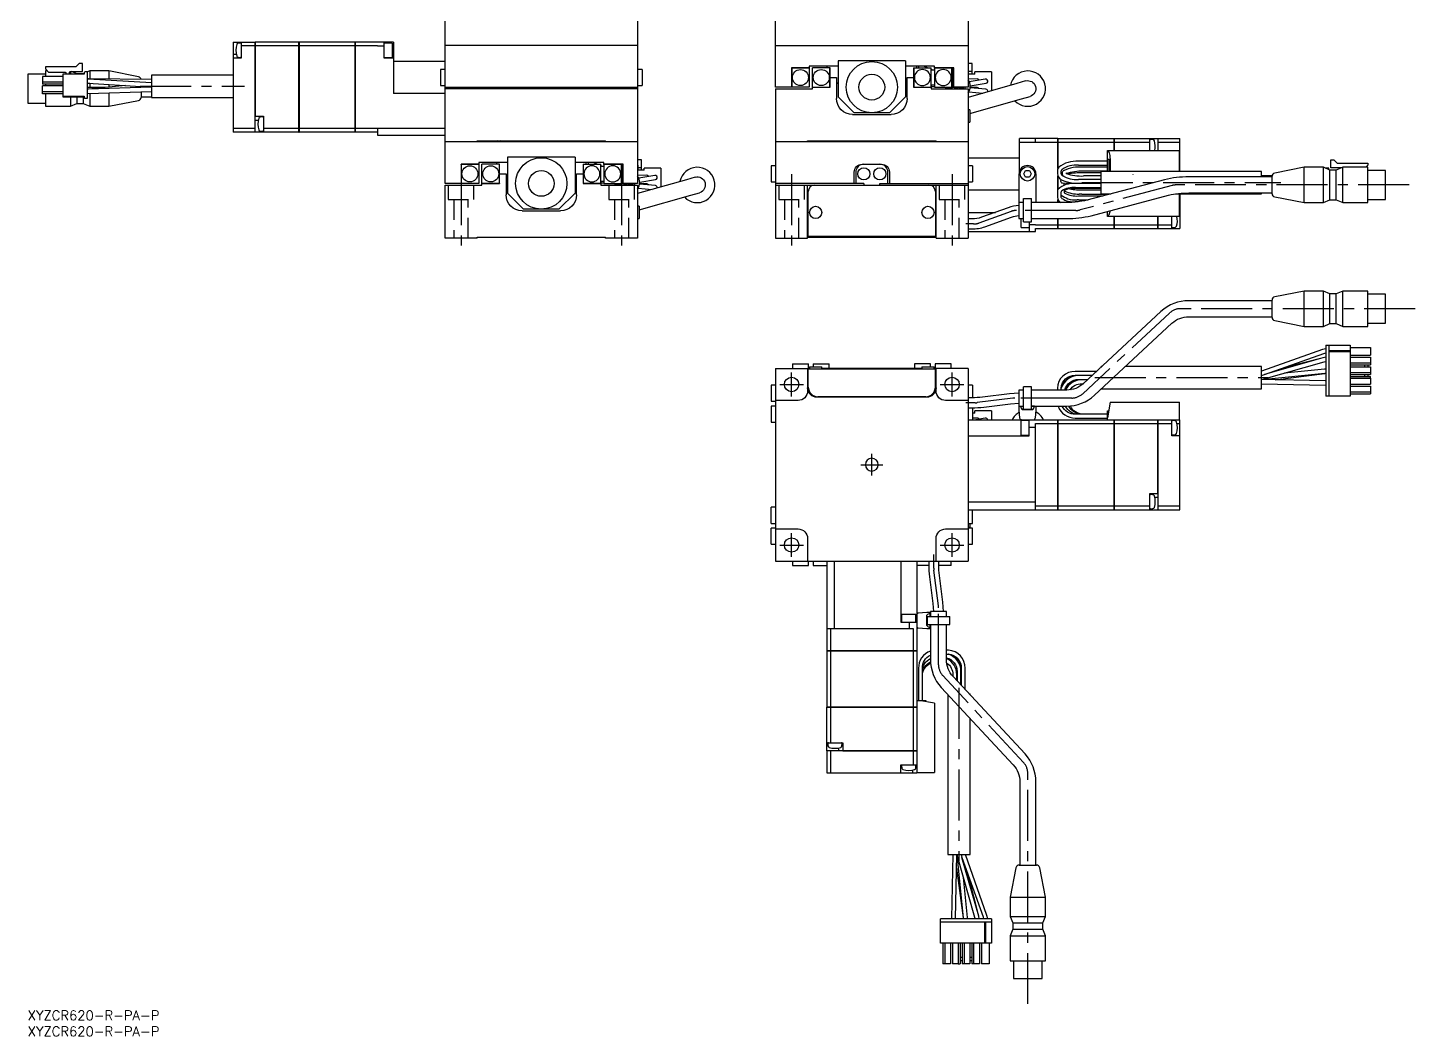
# Model space of a CAD drawing. Extents: x 0 to 866, y -8 to 761.
# Drawn here: x 0 to 432.3, y -8 to 306.1 of the extents above; entities that cross this region are included whole.
import ezdxf

# ---------------------------------------------------------------- set-up
doc = ezdxf.new("R2010")
doc.units = 0
doc.header["$LTSCALE"] = 0.5
doc.linetypes.add('CENTER', pattern=[50.8, 31.75, -6.35, 6.35, -6.35])
doc.linetypes.add('DASHED', pattern=[19.05, 12.7, -6.35])
for name, color, linetype in [('MSM_CENTER', 1, 'CENTER'), ('MSM_CONTINUOUS', 7, 'CONTINUOUS'), ('MSM_DASHED', 4, 'DASHED'), ('MSM_PART_NUMBER', 7, 'CONTINUOUS')]:
    doc.layers.add(name, color=color, linetype=linetype)
doc.styles.get("Standard").update_dxf_attribs({"font": 'txt.shx', "height": 3, "bigfont": 'bigfont.shx'})

msp = doc.modelspace()

# ---------------------------------------------------------------- linework, layer by layer
at = {"layer": 'MSM_CENTER'}
for p, q in [((35.06, 287.87), (67.54, 287.87)), ((135, 260.46), (135, 236.73)), ((185, 260.46), (185, 236.73)), ((237.97, 260.46), (237.97, 236.73)), ((287.97, 260.46), (287.97, 236.73)), ((356.54, 256.97), (327.85, 249.37)), ((328.37, 257.87), (390.37, 257.87)), ((430.34, 257.14), (357.82, 257.14)), ((306.4, 248.91), (296.29, 245.28)), ((326.57, 249.2), (308.09, 249.2)), ((294.6, 244.99), (292.27, 244.99)), ((355.73, 217.26), (328.66, 192.11)), ((432.27, 218.6), (359.14, 218.6)), ((234.27, 195), (241.67, 195)), ((237.97, 191.3), (237.97, 198.7)), ((284.27, 195), (291.67, 195)), ((287.97, 191.3), (287.97, 198.7)), ((332.49, 197.15), (386.37, 197.15)), ((306.91, 190.73), (295.78, 189.34)), ((325.26, 190.77), (307.53, 190.77)), ((295.16, 189.3), (292.27, 189.3)), ((262.97, 166.6), (262.97, 173.4)), ((259.57, 170), (266.37, 170)), ((237.97, 141.3), (237.97, 148.7)), ((287.97, 141.3), (287.97, 148.7)), ((234.27, 145), (241.67, 145)), ((284.27, 145), (291.67, 145)), ((282.27, 137.81), (282.27, 142.05)), ((283.7, 126.06), (282.31, 137.19)), ((283.74, 107.71), (283.74, 125.44)), ((310.23, 77.24), (285.08, 104.31)), ((290.12, 100.48), (290.12, 46.6)), ((311.57, 2.05), (311.57, 73.84))]:
    msp.add_line(p, q, dxfattribs=at)
for centre, start, end in [((357.82, 252.14), 90, 104.8361), ((308.09, 244.2), 90, 109.7279), ((326.57, 254.2), 270, 284.8361), ((294.6, 249.99), 270, 289.7279), ((359.14, 213.6), 90, 132.8984), ((307.53, 185.77), 90, 97.1325), ((325.26, 195.77), 270, 312.8984), ((295.16, 194.3), 270, 277.1325), ((287.27, 137.81), 180, 187.1325), ((278.74, 125.44), 360, 7.1325), ((288.74, 107.71), 180, 222.8984), ((306.57, 73.84), 360, 42.8984)]:
    msp.add_arc(centre, 5, start, end, dxfattribs=at)
at = {"layer": 'MSM_CONTINUOUS'}
for p, q in [((130, 257.6), (130, 310.6)), ((190, 310.6), (190, 257.6)), ((232.97, 287.6), (232.97, 310.6)), ((292.97, 310.6), (292.97, 287.6)), ((64, 301.6), (64, 273.6)), ((64, 301.6), (70.89, 301.6)), ((66.29, 301.33), (65.52, 301.27)), ((66.5, 301.6), (66.5, 296.6)), ((70.89, 300.45), (66.5, 300.45)), ((70.89, 273.6), (70.89, 301.6)), ((70.9, 301.6), (70.9, 278.6)), ((84.5, 301.6), (70.9, 301.6)), ((84.5, 300.45), (70.9, 300.45)), ((84.5, 273.6), (84.5, 301.6)), ((84.5, 301.59), (84.51, 301.59)), ((84.5, 300.44), (84.51, 300.44)), ((102, 301.6), (84.51, 301.6)), ((84.51, 301.6), (84.51, 273.6)), ((102, 300.45), (84.51, 300.45)), ((102, 273.6), (102, 301.6)), ((102, 301.59), (102.01, 301.59)), ((102, 300.44), (102.01, 300.44)), ((114, 301.6), (102.01, 301.6)), ((102.01, 301.6), (102.01, 273.6)), ((109, 300.45), (102.01, 300.45)), ((109, 300.45), (111, 300.45)), ((111, 296.6), (111, 301.6)), ((113.5, 301.35), (111, 301.35)), ((113.5, 301.35), (113.5, 296.85)), ((114, 301.6), (114, 285.6)), ((190, 300.6), (130, 300.6)), ((232.97, 300.6), (292.97, 300.6)), ((5.49, 293.96), (5.49, 293.26)), ((15.03, 293.96), (5.49, 293.96)), ((16.05, 294.98), (15.03, 293.96)), ((17.05, 294.98), (16.05, 294.98)), ((17.05, 292.45), (17.05, 294.98)), ((64, 297.85), (64.94, 297.85)), ((66.5, 296.6), (64, 296.6)), ((65.52, 296.94), (66.29, 296.87)), ((111, 296.85), (113.5, 296.85)), ((114, 296.6), (111, 296.6)), ((130, 295.6), (114, 295.6)), ((252.47, 294.1), (243.47, 294.1)), ((243.47, 294.1), (243.47, 293.6)), ((248.97, 294.1), (248.97, 293.6)), ((273.47, 295.8), (252.47, 295.8)), ((252.47, 295.8), (252.47, 284.6)), ((273.47, 295.8), (273.47, 284.6)), ((282.47, 294.1), (273.47, 294.1)), ((276.97, 293.6), (276.97, 294.1)), ((280.36, 293.6), (279.19, 294.1)), ((279.77, 293.85), (279.77, 294.1)), ((282.47, 293.6), (282.47, 294.1)), ((294.22, 294.98), (292.97, 294.98)), ((294.22, 291.95), (294.22, 294.98)), ((0, 291.64), (0, 282.64)), ((5.5, 291.64), (0, 291.64)), ((10.95, 290.97), (4.6, 290.97)), ((4.6, 290.97), (4.6, 288.57)), ((5.49, 293.26), (6.49, 292.26)), ((5.5, 292.64), (5.5, 290.97)), ((6.12, 292.64), (5.5, 292.64)), ((6.49, 292.26), (11.62, 292.26)), ((17.58, 291.7), (10.95, 291.7)), ((10.95, 291.7), (10.95, 284.59)), ((11.9, 291.98), (11.9, 291.7)), ((13.05, 291.7), (13.05, 292.3)), ((13.2, 292.45), (17.05, 292.45)), ((13.3, 292.45), (13.3, 291.7)), ((15.3, 291.79), (13.72, 292.45)), ((15.3, 291.79), (15.3, 291.7)), ((17.3, 291.79), (15.3, 291.79)), ((17.58, 291.91), (17.3, 291.79)), ((17.3, 291.79), (17.3, 291.7)), ((17.58, 292.11), (17.58, 291.7)), ((18.6, 292.41), (17.88, 292.41)), ((19.3, 292.64), (18.6, 292.34)), ((18.6, 284.13), (18.6, 292.41)), ((18.8, 290.14), (18.6, 290.15)), ((18.93, 290.15), (18.6, 290.15)), ((38.6, 288.9), (18.8, 290.14)), ((38.6, 290), (18.93, 290.15)), ((19.3, 292.64), (19.3, 290.11)), ((25.3, 292.64), (19.3, 292.64)), ((25.3, 292.64), (25.3, 290.1)), ((34.49, 290.83), (25.3, 292.64)), ((38.6, 291.37), (38.6, 284.37)), ((64, 291.37), (38.6, 291.37)), ((128.6, 293.1), (128.6, 288.1)), ((130, 293.1), (128.6, 293.1)), ((191.4, 293.1), (190, 293.1)), ((191.4, 293.1), (191.4, 288.1)), ((238.02, 293.55), (237.97, 293.6)), ((243.47, 293.6), (237.97, 293.6)), ((237.97, 293.6), (237.97, 287.6)), ((238.02, 293.55), (238.02, 287.6)), ((243.47, 293.55), (238.02, 293.55)), ((243.47, 293.6), (243.47, 293.55)), ((243.47, 293.55), (243.47, 287.6)), ((244.47, 287.1), (244.47, 293.6)), ((249.97, 293.6), (244.47, 293.6)), ((249.92, 287.65), (249.92, 293.6)), ((249.97, 287.6), (249.97, 293.6)), ((249.97, 290.6), (251.97, 290.6)), ((251.97, 290.6), (251.97, 284.1)), ((273.97, 284.1), (273.97, 290.6)), ((273.97, 290.6), (275.97, 290.6)), ((275.97, 293.6), (281.47, 293.6)), ((275.97, 293.6), (275.97, 287.6)), ((276.02, 293.6), (276.02, 287.65)), ((281.47, 287.65), (281.47, 293.6)), ((282.13, 292.85), (281.47, 293.13)), ((282.47, 292.85), (281.47, 292.85)), ((282.47, 293.55), (282.47, 293.6)), ((288.47, 293.6), (282.47, 293.6)), ((282.47, 293.55), (282.47, 287.6)), ((287.92, 293.55), (282.47, 293.55)), ((287.92, 293.55), (287.97, 293.6)), ((287.92, 287.6), (287.92, 293.55)), ((287.97, 293.6), (287.97, 287.6)), ((288.47, 292.41), (287.97, 292.41)), ((288.47, 290.46), (287.97, 290.57)), ((288.47, 290.16), (287.97, 290.37)), ((288.47, 287.6), (288.47, 293.6)), ((293.12, 293.35), (292.97, 293.35)), ((293.12, 292.26), (292.97, 292.26)), ((295.02, 291.7), (292.97, 291.7)), ((295.76, 290.15), (292.97, 290.07)), ((293.12, 291.7), (293.12, 293.35)), ((294.22, 292.45), (293.12, 292.45)), ((298.33, 290.13), (293.34, 289.25)), ((295.02, 291.7), (295.02, 292.41)), ((300.22, 292.41), (295.02, 292.41)), ((300.22, 292.41), (300.22, 286.5)), ((10.95, 289.17), (4.6, 289.17)), ((10.95, 288.57), (4.6, 288.57)), ((10.95, 287.97), (4.6, 287.97)), ((4.6, 285.57), (4.6, 287.97)), ((10.95, 286.17), (4.6, 286.17)), ((10.95, 285.57), (4.6, 285.57)), ((5.5, 288.57), (5.5, 287.97)), ((5.5, 285.57), (5.5, 281.64)), ((18.6, 288.85), (18.72, 288.85)), ((18.6, 288.84), (18.72, 288.84)), ((19.27, 287.46), (18.6, 287.46)), ((18.88, 286.99), (18.6, 286.96)), ((18.67, 286.96), (18.6, 286.96)), ((18.6, 285.66), (18.72, 285.66)), ((38.58, 287.6), (18.67, 286.96)), ((18.72, 288.85), (38.58, 287.6)), ((18.72, 288.84), (19.38, 288.8)), ((18.72, 285.66), (38.6, 286.3)), ((30.45, 288.11), (18.88, 286.99)), ((24.12, 287.5), (19.27, 287.46)), ((19.3, 288.81), (19.3, 287.46)), ((19.3, 285.72), (19.3, 281.64)), ((25.3, 288.43), (25.3, 287.61)), ((25.3, 285.87), (25.3, 281.64)), ((35.3, 286.2), (35.3, 284.42)), ((130, 285.6), (114, 285.6)), ((128.6, 288.1), (130, 288.1)), ((130, 287.6), (190, 287.6)), ((190, 287.1), (130, 287.1)), ((190, 288.1), (191.4, 288.1)), ((243.47, 287.6), (232.97, 287.6)), ((232.97, 287.1), (244.47, 287.1)), ((232.97, 287.1), (232.97, 240.6)), ((244.47, 287.65), (249.92, 287.65)), ((244.47, 287.6), (249.97, 287.6)), ((249.92, 287.65), (249.97, 287.6)), ((251.97, 288.6), (252.47, 289.1)), ((273.47, 289.1), (273.97, 288.6)), ((276.02, 287.65), (275.97, 287.6)), ((275.97, 287.6), (281.47, 287.6)), ((276.02, 287.65), (281.47, 287.65)), ((281.47, 288.35), (282.47, 288.35)), ((281.47, 287.83), (282.47, 287.81)), ((281.7, 287.83), (281.47, 287.79)), ((281.47, 287.65), (281.47, 287.6)), ((281.47, 287.6), (281.47, 287.1)), ((281.47, 287.1), (292.97, 287.1)), ((282.47, 287.6), (287.97, 287.6)), ((285.07, 287.1), (288.52, 287.6)), ((288.71, 287.54), (286.42, 287.1)), ((287.97, 289.07), (288.47, 288.85)), ((288.39, 288.89), (287.97, 288.9)), ((287.97, 287.7), (288.47, 287.69)), ((292.97, 287.6), (288.47, 287.6)), ((289.94, 287.52), (288.63, 287.1)), ((291.19, 287.51), (290.24, 287.1)), ((291.47, 287.6), (291.47, 287.1)), ((291.97, 287.6), (291.97, 287.1)), ((308.19, 288.77), (292.97, 284.43)), ((292.97, 287.1), (292.97, 240.6)), ((293.16, 286.14), (297.55, 285.74)), ((298.51, 286.96), (293.59, 287.41)), ((295.79, 287.46), (293.6, 287.51)), ((293.62, 287.98), (298.56, 288.85)), ((310.89, 289.54), (308.19, 288.77)), ((0, 282.64), (5.5, 282.64)), ((5.5, 281.64), (13.3, 281.64)), ((10.95, 284.84), (17.58, 284.84)), ((10.95, 284.59), (17.58, 284.59)), ((13.3, 284.59), (13.3, 281.64)), ((13.3, 281.64), (15.3, 282.49)), ((15.3, 284.59), (15.3, 282.49)), ((15.3, 282.49), (17.3, 282.49)), ((17.3, 284.59), (17.3, 282.49)), ((17.3, 282.49), (19.3, 281.64)), ((17.58, 284.84), (17.58, 284.43)), ((17.88, 284.13), (18.6, 284.13)), ((19.3, 281.64), (25.3, 281.64)), ((25.3, 281.64), (34.49, 283.44)), ((35.3, 284.64), (38.6, 284.64)), ((38.6, 284.37), (64, 284.37)), ((252.47, 284.6), (257.47, 279.6)), ((268.47, 279.6), (273.47, 284.6)), ((293.47, 279.38), (309.56, 283.96)), ((309.56, 283.96), (312.26, 284.73)), ((70.9, 278.6), (73.4, 278.6)), ((70.9, 277.35), (71.83, 277.35)), ((70.9, 273.61), (70.9, 277.35)), ((73.18, 278.33), (72.41, 278.27)), ((73.4, 278.6), (73.4, 273.6)), ((256.97, 279.1), (268.97, 279.1)), ((268.47, 279.6), (257.47, 279.6)), ((293.47, 280.5), (292.97, 280.5)), ((292.97, 276.7), (293.47, 276.7)), ((293.47, 280.5), (293.47, 276.7)), ((70.89, 274.76), (64, 274.76)), ((70.89, 273.6), (64, 273.6)), ((84.5, 273.6), (70.9, 273.6)), ((72.41, 273.94), (73.18, 273.87)), ((84.5, 274.76), (73.4, 274.76)), ((84.5, 274.77), (84.51, 274.77)), ((84.5, 273.61), (84.51, 273.61)), ((102, 274.76), (84.51, 274.76)), ((102, 273.6), (84.51, 273.6)), ((102, 274.77), (102.01, 274.77)), ((102, 273.61), (102.01, 273.61)), ((109, 274.76), (102.01, 274.76)), ((109, 273.6), (102.01, 273.6)), ((130, 274.76), (109, 274.76)), ((109, 274.76), (109, 272.6)), ((109, 272.6), (130, 272.6)), ((190, 270.6), (130, 270.6)), ((140, 270.9), (180, 270.9)), ((140, 270.6), (140, 270.9)), ((151, 270.6), (151, 270.9)), ((180, 270.6), (180, 270.9)), ((292.97, 270.6), (232.97, 270.6)), ((242.97, 270.6), (242.97, 270.9)), ((242.97, 270.9), (282.97, 270.9)), ((282.97, 270.6), (282.97, 270.9)), ((308.97, 261.32), (308.97, 271.6)), ((320.96, 271.6), (308.97, 271.6)), ((308.97, 270.45), (313.97, 270.45)), ((313.97, 270.45), (313.97, 271.6)), ((313.97, 270.45), (320.96, 270.45)), ((320.96, 262.31), (320.96, 271.6)), ((320.97, 271.59), (320.96, 271.59)), ((320.97, 270.45), (320.96, 270.45)), ((320.97, 271.6), (338.46, 271.6)), ((320.97, 271.6), (320.97, 262.33)), ((320.97, 270.45), (338.46, 270.45)), ((338.46, 267.9), (338.46, 271.6)), ((338.47, 271.59), (338.46, 271.59)), ((338.47, 270.45), (338.46, 270.45)), ((338.47, 271.6), (338.47, 267.9)), ((338.47, 271.6), (352.07, 271.6)), ((338.47, 270.45), (349.57, 270.45)), ((349.57, 267.9), (349.57, 271.6)), ((350.56, 271.27), (349.79, 271.33)), ((352.08, 271.6), (352.08, 267.9)), ((352.08, 271.6), (358.97, 271.6)), ((352.08, 270.45), (358.97, 270.45)), ((358.97, 261.37), (358.97, 271.6)), ((149.5, 264.1), (140.5, 264.1)), ((140.5, 264.1), (140.5, 263.6)), ((146, 264.1), (146, 263.6)), ((170.5, 265.8), (149.5, 265.8)), ((149.5, 265.8), (149.5, 254.6)), ((170.5, 265.8), (170.5, 254.6)), ((179.5, 264.1), (170.5, 264.1)), ((174, 263.6), (174, 264.1)), ((177.39, 263.6), (176.21, 264.1)), ((176.8, 263.85), (176.8, 264.1)), ((179.5, 263.6), (179.5, 264.1)), ((191.25, 264.98), (190, 264.98)), ((191.25, 261.95), (191.25, 264.98)), ((292.97, 265.6), (308.97, 265.6)), ((336.37, 264.5), (327.37, 264.5)), ((336.37, 267.9), (358.87, 267.9)), ((336.37, 261.37), (336.37, 267.9)), ((336.37, 267.8), (336.97, 267.2)), ((336.37, 265.2), (336.76, 265.2)), ((336.76, 265.2), (336.76, 261.37)), ((337.24, 265.42), (337.24, 261.37)), ((358.87, 261.37), (358.87, 267.9)), ((405.92, 262.45), (405.92, 264.98)), ((405.92, 264.98), (406.92, 264.98)), ((406.92, 264.98), (407.94, 263.96)), ((407.94, 263.96), (417.48, 263.96)), ((417.48, 263.96), (417.48, 263.26)), ((135.05, 263.55), (135, 263.6)), ((140.5, 263.6), (135, 263.6)), ((135, 263.6), (135, 257.6)), ((135.05, 263.55), (135.05, 257.6)), ((140.5, 263.55), (135.05, 263.55)), ((140.5, 263.6), (140.5, 263.55)), ((140.5, 263.55), (140.5, 257.6)), ((141.5, 257.1), (141.5, 263.6)), ((147, 263.6), (141.5, 263.6)), ((146.95, 257.65), (146.95, 263.6)), ((147, 257.6), (147, 263.6)), ((147, 260.6), (149, 260.6)), ((149, 260.6), (149, 254.1)), ((171, 254.1), (171, 260.6)), ((171, 260.6), (173, 260.6)), ((173, 263.6), (178.5, 263.6)), ((173, 263.6), (173, 257.6)), ((173.05, 263.6), (173.05, 257.65)), ((178.5, 257.65), (178.5, 263.6)), ((179.16, 262.85), (178.5, 263.13)), ((179.5, 262.85), (178.5, 262.85)), ((179.5, 263.55), (179.5, 263.6)), ((185.5, 263.6), (179.5, 263.6)), ((179.5, 263.55), (179.5, 257.6)), ((184.95, 263.55), (179.5, 263.55)), ((184.95, 263.55), (185, 263.6)), ((184.95, 257.6), (184.95, 263.55)), ((185, 263.6), (185, 257.6)), ((185.5, 262.41), (185, 262.41)), ((185.5, 260.46), (185, 260.57)), ((185.5, 260.16), (185, 260.37)), ((185.5, 257.6), (185.5, 263.6)), ((190.15, 263.35), (190, 263.35)), ((190.15, 262.26), (190, 262.26)), ((192.05, 261.7), (190, 261.7)), ((192.79, 260.15), (190, 260.07)), ((190.15, 261.7), (190.15, 263.35)), ((191.25, 262.45), (190.15, 262.45)), ((195.36, 260.13), (190.37, 259.25)), ((192.05, 261.7), (192.05, 262.41)), ((197.25, 262.41), (192.05, 262.41)), ((197.25, 262.41), (197.25, 256.5)), ((207.91, 259.54), (205.21, 258.77)), ((231.57, 263.1), (231.57, 258.1)), ((232.97, 263.1), (231.57, 263.1)), ((257.47, 257.6), (257.47, 261.1)), ((257.97, 261.1), (257.97, 257.6)), ((259.97, 263.6), (265.97, 263.6)), ((267.97, 257.6), (267.97, 261.1)), ((268.47, 261.1), (268.47, 257.6)), ((294.37, 263.1), (292.97, 263.1)), ((294.37, 263.1), (294.37, 258.1)), ((308.87, 251.7), (308.87, 260.6)), ((310.32, 260.6), (310.89, 261.6)), ((310.89, 259.6), (310.32, 260.6)), ((310.89, 261.6), (312.05, 261.6)), ((312.05, 259.6), (310.89, 259.6)), ((312.05, 261.6), (312.63, 260.6)), ((312.63, 260.6), (312.05, 259.6)), ((314.07, 260.6), (314.07, 251.7)), ((320.77, 261.56), (320.77, 260.6)), ((320.96, 255.71), (320.96, 259.95)), ((320.97, 259.93), (320.97, 255.72)), ((321.97, 260.58), (321.97, 261.56)), ((322.29, 260.57), (322.31, 260.52)), ((322.31, 260.52), (322.38, 260.32)), ((327.37, 263.3), (336.37, 263.3)), ((334.37, 260.9), (328.83, 260.9)), ((336.37, 262.7), (328.85, 262.7)), ((328.85, 261.5), (336.37, 261.5)), ((334.37, 259.95), (328.93, 259.95)), ((334.37, 254.37), (334.37, 261.37)), ((384.37, 261.37), (334.37, 261.37)), ((344.32, 260.48), (344.32, 260.44)), ((387.67, 259.64), (361.71, 259.64)), ((384.37, 259.64), (384.37, 261.37)), ((387.69, 260.03), (384.37, 260)), ((387.67, 254.42), (387.67, 259.85)), ((397.67, 262.64), (388.48, 260.83)), ((397.67, 251.64), (397.67, 262.64)), ((403.67, 262.64), (397.67, 262.64)), ((403.67, 251.64), (403.67, 262.64)), ((405.67, 261.79), (403.67, 262.64)), ((404.37, 262.41), (404.37, 262.34)), ((405.09, 262.41), (404.37, 262.41)), ((405.39, 261.91), (405.39, 262.11)), ((405.67, 252.49), (405.67, 261.79)), ((407.67, 261.79), (405.67, 261.79)), ((409.25, 262.45), (405.92, 262.45)), ((409.67, 262.64), (407.67, 261.79)), ((407.67, 252.49), (407.67, 261.79)), ((409.67, 251.64), (409.67, 262.64)), ((417.47, 262.64), (409.67, 262.64)), ((417.48, 263.26), (416.85, 262.64)), ((417.47, 251.64), (417.47, 262.64)), ((422.97, 261.64), (417.47, 261.64)), ((422.97, 252.64), (422.97, 261.64)), ((140.5, 257.6), (130, 257.6)), ((130, 240.6), (130, 257.1)), ((130, 257.1), (141.5, 257.1)), ((141.5, 257.65), (146.95, 257.65)), ((141.5, 257.6), (147, 257.6)), ((146.95, 257.65), (147, 257.6)), ((149, 258.6), (149.5, 259.1)), ((170.5, 259.1), (171, 258.6)), ((173.05, 257.65), (173, 257.6)), ((173, 257.6), (178.5, 257.6)), ((173.05, 257.65), (178.5, 257.65)), ((178.5, 258.35), (179.5, 258.35)), ((178.5, 257.83), (179.5, 257.81)), ((178.73, 257.83), (178.5, 257.79)), ((178.5, 257.65), (178.5, 257.6)), ((178.5, 257.6), (178.5, 257.1)), ((178.5, 257.1), (190, 257.1)), ((179.5, 257.6), (185, 257.6)), ((182.1, 257.1), (185.55, 257.6)), ((185.74, 257.54), (183.44, 257.1)), ((185, 259.07), (185.5, 258.85)), ((185.42, 258.89), (185, 258.9)), ((185, 257.7), (185.5, 257.69)), ((190, 257.6), (185.5, 257.6)), ((186.97, 257.52), (185.65, 257.1)), ((188.22, 257.51), (187.27, 257.1)), ((188.5, 257.6), (188.5, 257.1)), ((189, 257.6), (189, 257.1)), ((205.21, 258.77), (190, 254.43)), ((190, 257.1), (190, 240.6)), ((190.19, 256.14), (194.58, 255.74)), ((195.53, 256.96), (190.62, 257.41)), ((192.82, 257.46), (190.63, 257.51)), ((190.65, 257.98), (195.59, 258.85)), ((231.57, 258.1), (232.97, 258.1)), ((260.47, 257.6), (232.97, 257.6)), ((232.97, 257.1), (292.97, 257.1)), ((242.97, 240.6), (242.97, 257.1)), ((243.17, 241.1), (243.17, 255.1)), ((260.47, 257.6), (260.47, 257.1)), ((265.47, 257.1), (265.47, 257.6)), ((265.47, 257.6), (292.97, 257.6)), ((282.77, 255.1), (282.77, 241.1)), ((282.97, 240.6), (282.97, 257.1)), ((292.97, 258.1), (294.37, 258.1)), ((292.97, 255.6), (308.87, 255.6)), ((321.81, 258.59), (321.77, 258.4)), ((321.77, 258.4), (321.77, 258.39)), ((321.77, 258.39), (321.77, 258.37)), ((321.77, 258.37), (321.77, 258.36)), ((321.93, 258.77), (321.81, 258.59)), ((322.34, 257.76), (327.37, 257.65)), ((322.77, 257.72), (322.77, 257.68)), ((322.77, 257.68), (322.77, 257.28)), ((322.77, 257.28), (322.77, 257.24)), ((322.77, 257.24), (322.83, 256.99)), ((322.97, 254.66), (322.97, 255.39)), ((325.09, 256.18), (327.37, 256.1)), ((334.37, 257.55), (326.37, 257.55)), ((326.37, 256.35), (334.37, 256.35)), ((334.37, 258.85), (327.37, 258.85)), ((327.37, 257.65), (334.37, 257.65)), ((327.37, 256.1), (334.37, 256.1)), ((334.37, 255.5), (328.37, 255.5)), ((354.12, 258.78), (329.99, 252.39)), ((149.5, 254.6), (154.5, 249.6)), ((165.5, 249.6), (170.5, 254.6)), ((190.5, 249.38), (206.58, 253.96)), ((206.58, 253.96), (209.29, 254.73)), ((308.72, 251.7), (308.72, 246.7)), ((310.22, 251.7), (308.72, 251.7)), ((310.22, 252.94), (312.72, 252.94)), ((310.22, 252.69), (310.22, 252.94)), ((310.22, 245.7), (310.22, 252.69)), ((312.72, 252.69), (312.72, 252.94)), ((312.72, 245.7), (312.72, 252.69)), ((323.68, 251.7), (312.72, 251.7)), ((320.77, 255), (320.77, 253.26)), ((320.96, 251.7), (320.96, 252.56)), ((320.97, 252.54), (320.97, 251.7)), ((321.97, 253.26), (321.97, 255)), ((327.28, 251.9), (326.37, 251.9)), ((334.95, 253.7), (327.37, 253.7)), ((327.37, 252.5), (330.42, 252.5)), ((328.37, 254.3), (336.37, 254.3)), ((331.27, 247.56), (355.41, 253.95)), ((334.37, 254.37), (337.47, 254.37)), ((336.37, 254.08), (336.37, 254.37)), ((336.76, 254.37), (336.76, 254.18)), ((337.24, 254.37), (337.24, 254.31)), ((357.59, 254.37), (384.37, 254.37)), ((358.87, 247.3), (358.87, 254.37)), ((358.97, 254.37), (358.97, 243.6)), ((361.71, 254.64), (387.67, 254.64)), ((384.37, 254.37), (384.37, 254.64)), ((388.48, 253.44), (397.67, 251.64)), ((397.67, 251.64), (403.67, 251.64)), ((403.67, 251.64), (405.67, 252.49)), ((405.67, 252.49), (407.67, 252.49)), ((407.67, 252.49), (409.67, 251.64)), ((409.67, 251.64), (417.47, 251.64)), ((417.47, 252.64), (422.97, 252.64)), ((154, 249.1), (166, 249.1)), ((165.5, 249.6), (154.5, 249.6)), ((190.5, 250.5), (190, 250.5)), ((190, 246.7), (190.5, 246.7)), ((190.5, 250.5), (190.5, 246.7)), ((292.97, 248.6), (301.46, 248.6)), ((294.14, 246.54), (292.97, 246.54)), ((305.48, 250.05), (297.16, 247.06)), ((298.21, 244.15), (306.53, 247.13)), ((308.72, 246.7), (310.22, 246.7)), ((309.47, 243.85), (309.47, 246.68)), ((312.72, 246.7), (323.68, 246.7)), ((320.96, 243.6), (320.96, 246.7)), ((320.97, 246.7), (320.97, 243.6)), ((336.37, 247.3), (336.37, 248.91)), ((336.97, 248.01), (336.37, 247.41)), ((358.87, 247.3), (336.37, 247.3)), ((338.46, 243.6), (338.46, 247.3)), ((338.47, 247.3), (338.47, 243.6)), ((352.07, 243.6), (352.07, 247.3)), ((352.08, 247.3), (352.08, 243.6)), ((356.47, 243.6), (356.47, 247.3)), ((358.87, 247.35), (358.97, 247.35)), ((243.17, 242.1), (242.97, 242.1)), ((282.97, 242.1), (282.77, 242.1)), ((292.97, 243.44), (294.14, 243.44)), ((292.97, 242.6), (313.97, 242.6)), ((309.47, 243.85), (311.97, 243.85)), ((310.22, 245.7), (312.72, 245.7)), ((311.97, 245.7), (311.97, 242.6)), ((313.97, 244.76), (311.97, 244.76)), ((313.97, 244.76), (320.96, 244.76)), ((313.97, 242.6), (313.97, 243.6)), ((313.97, 243.6), (320.96, 243.6)), ((320.97, 244.76), (320.96, 244.76)), ((320.97, 243.61), (320.96, 243.61)), ((320.97, 244.76), (338.46, 244.76)), ((320.97, 243.6), (338.46, 243.6)), ((338.47, 244.76), (338.46, 244.76)), ((338.47, 243.61), (338.46, 243.61)), ((338.47, 244.76), (352.07, 244.76)), ((338.47, 243.6), (352.07, 243.6)), ((352.08, 244.76), (356.47, 244.76)), ((352.08, 243.6), (358.97, 243.6)), ((356.68, 243.87), (357.45, 243.94)), ((140, 240.6), (130, 240.6)), ((140, 240.6), (140, 240.9)), ((140, 240.9), (180, 240.9)), ((180, 240.6), (180, 240.9)), ((190, 240.6), (180, 240.6)), ((232.97, 240.6), (242.97, 240.6)), ((242.97, 240.9), (282.97, 240.9)), ((282.77, 241.1), (243.17, 241.1)), ((282.97, 240.6), (292.97, 240.6)), ((387.67, 221.1), (361.71, 221.1)), ((387.67, 215.89), (387.67, 221.31)), ((397.67, 224.1), (388.48, 222.29)), ((397.67, 213.1), (397.67, 224.1)), ((403.67, 224.1), (397.67, 224.1)), ((403.67, 213.1), (403.67, 224.1)), ((405.67, 223.25), (403.67, 224.1)), ((405.67, 213.95), (405.67, 223.25)), ((407.67, 223.25), (405.67, 223.25)), ((409.67, 224.1), (407.67, 223.25)), ((407.67, 213.95), (407.67, 223.25)), ((409.67, 213.1), (409.67, 224.1)), ((417.47, 224.1), (409.67, 224.1)), ((417.47, 213.1), (417.47, 224.1)), ((422.97, 223.1), (417.47, 223.1)), ((422.97, 214.1), (422.97, 223.1)), ((353.06, 217.73), (328.93, 195.3)), ((332.33, 191.64), (356.47, 214.07)), ((361.71, 216.1), (387.67, 216.1)), ((388.48, 214.91), (397.67, 213.1)), ((397.67, 213.1), (403.67, 213.1)), ((403.67, 213.1), (405.67, 213.95)), ((405.67, 213.95), (407.67, 213.95)), ((407.67, 213.95), (409.67, 213.1)), ((409.67, 213.1), (417.47, 213.1)), ((417.47, 214.1), (422.97, 214.1)), ((403.34, 205.87), (384.37, 199.14)), ((385.31, 198.09), (403.77, 204.65)), ((403.52, 203.28), (385.31, 198.09)), ((403.61, 203.33), (391.3, 200.22)), ((404.38, 206.13), (403.34, 205.87)), ((404.38, 203.46), (403.52, 203.28)), ((404.38, 203.47), (403.61, 203.33)), ((403.77, 204.65), (404.37, 204.81)), ((403.77, 204.65), (404.37, 204.81)), ((404.37, 207.25), (412.02, 207.25)), ((404.37, 207.25), (404.37, 191.4)), ((405.39, 207.25), (405.39, 191.4)), ((412.02, 205.47), (405.39, 205.47)), ((412.02, 205.17), (405.39, 205.17)), ((412.02, 207.25), (412.02, 191.4)), ((412.02, 206.52), (418.37, 206.52)), ((412.02, 204.12), (418.37, 204.12)), ((412.02, 203.52), (418.37, 203.52)), ((418.37, 206.52), (418.37, 204.12)), ((418.37, 203.52), (418.37, 201.72)), ((232.97, 200), (243.57, 200)), ((232.97, 200), (232.97, 140)), ((238.22, 201.4), (243.22, 201.4)), ((238.22, 201.4), (238.22, 200)), ((242.97, 200), (242.97, 193)), ((243.17, 199.4), (242.97, 199.4)), ((243.17, 194.2), (243.17, 199.9)), ((243.17, 199.9), (282.77, 199.9)), ((243.22, 200), (243.22, 201.4)), ((243.57, 200.5), (247.37, 200.5)), ((243.57, 200.5), (243.57, 199.9)), ((244.72, 201.4), (249.72, 201.4)), ((244.72, 201.4), (244.72, 200.5)), ((247.37, 199.9), (247.37, 200.5)), ((278.57, 200), (247.37, 200)), ((249.72, 200), (249.72, 201.4)), ((257.47, 200), (257.47, 199.9)), ((268.47, 200), (268.47, 199.9)), ((281.22, 201.4), (276.22, 201.4)), ((276.22, 201.4), (276.22, 200)), ((278.57, 200.5), (282.37, 200.5)), ((278.57, 200.5), (278.57, 199.9)), ((281.22, 200.5), (281.22, 201.4)), ((282.37, 199.9), (282.37, 200.5)), ((292.97, 200), (282.37, 200)), ((287.72, 201.4), (282.72, 201.4)), ((282.72, 201.4), (282.72, 200)), ((282.77, 194.2), (282.77, 199.9)), ((282.97, 199.4), (282.77, 199.4)), ((282.97, 193), (282.97, 200)), ((287.72, 200), (287.72, 201.4)), ((292.97, 200), (292.97, 140)), ((332.96, 199.05), (326.37, 199.05)), ((334.37, 200.36), (334.37, 200.65)), ((334.68, 200.65), (334.37, 200.65)), ((384.37, 200.65), (342.03, 200.65)), ((384.37, 193.65), (384.37, 200.65)), ((384.46, 196.5), (403.88, 202.03)), ((403.96, 199.76), (391.56, 198.52)), ((403.88, 202.03), (404.37, 202.14)), ((404.37, 199.79), (403.96, 199.76)), ((412.02, 201.72), (418.37, 201.72)), ((412.02, 201.12), (418.37, 201.12)), ((412.02, 200.52), (418.37, 200.52)), ((416.48, 201.12), (416.48, 200.52)), ((417.48, 201.12), (417.48, 200.52)), ((418.37, 201.72), (418.37, 201.12)), ((418.37, 200.52), (418.37, 198.72)), ((231.57, 194.75), (231.57, 189.75)), ((232.97, 194.75), (231.57, 194.75)), ((294.37, 194.75), (292.97, 194.75)), ((294.37, 194.75), (294.37, 190.85)), ((326.37, 197.85), (331.67, 197.85)), ((326.66, 196.4), (326.63, 196.39)), ((326.63, 196.39), (326.66, 196.4)), ((326.66, 196.4), (327.87, 196.55)), ((327.37, 196.45), (326.66, 196.4)), ((331.56, 197.75), (327.37, 197.75)), ((327.37, 196.55), (330.27, 196.55)), ((330.16, 196.45), (327.37, 196.45)), ((328.37, 195.25), (328.87, 195.25)), ((384.37, 197.79), (385.31, 198.09)), ((384.37, 195.2), (404.26, 194.8)), ((404.29, 196.1), (384.46, 196.5)), ((384.49, 196.51), (404.09, 198.47)), ((388.67, 196.41), (404.13, 198.46)), ((404.09, 198.47), (404.37, 198.49)), ((404.13, 198.46), (404.37, 198.49)), ((404.37, 196.1), (404.22, 196.1)), ((404.26, 194.8), (404.37, 194.8)), ((404.37, 196.1), (404.29, 196.1)), ((412.02, 198.72), (418.37, 198.72)), ((412.02, 198.12), (418.37, 198.12)), ((412.02, 197.52), (418.37, 197.52)), ((412.02, 196.92), (418.37, 196.92)), ((412.02, 195.12), (418.37, 195.12)), ((416.48, 198.12), (416.48, 197.52)), ((417.48, 198.12), (417.48, 197.52)), ((418.37, 198.72), (418.37, 198.12)), ((418.37, 196.92), (418.37, 197.52)), ((418.37, 196.92), (418.37, 195.12)), ((279.97, 191), (245.97, 191)), ((279.77, 191.2), (246.17, 191.2)), ((294.14, 190.85), (292.97, 190.85)), ((305.81, 192.09), (297.49, 191.05)), ((308.72, 192.31), (305.81, 192.09)), ((308.72, 193.27), (308.72, 188.27)), ((310.22, 193.27), (308.72, 193.27)), ((310.22, 187.27), (310.22, 194.27)), ((312.72, 194.27), (310.22, 194.27)), ((312.72, 187.27), (312.72, 194.27)), ((323.68, 193.27), (312.72, 193.27)), ((320.77, 193.85), (320.77, 193.27)), ((321.97, 193.27), (321.97, 193.85)), ((321.98, 193.85), (321.97, 193.81)), ((334.49, 193.65), (384.37, 193.65)), ((412.02, 191.4), (404.37, 191.4)), ((412.02, 194.52), (418.37, 194.52)), ((412.02, 192.72), (418.37, 192.72)), ((412.02, 192.12), (418.37, 192.12)), ((418.37, 194.52), (418.37, 192.72)), ((418.37, 192.72), (418.37, 192.12)), ((231.57, 189.75), (232.97, 189.75)), ((231.57, 188.25), (231.57, 183.25)), ((232.97, 188.25), (231.57, 188.25)), ((239.97, 190), (232.97, 190)), ((292.97, 190), (285.97, 190)), ((292.97, 187.75), (294.14, 187.75)), ((294.37, 187.75), (294.37, 184)), ((295.02, 186.1), (294.37, 186.1)), ((295.02, 186.1), (295.02, 186.81)), ((300.22, 186.81), (295.02, 186.81)), ((297.88, 187.98), (297.87, 187.98)), ((297.88, 187.98), (306.2, 189.02)), ((300.22, 186.81), (300.22, 184)), ((306.2, 189.02), (308.72, 189.21)), ((308.72, 188.27), (310.22, 188.27)), ((308.87, 187.1), (308.87, 188.2)), ((308.87, 188.2), (310.22, 188.2)), ((309.1, 184.46), (308.87, 187.1)), ((309.22, 188.27), (309.22, 188.2)), ((313.08, 187.1), (309.87, 187.1)), ((310.22, 187.27), (312.72, 187.27)), ((312.72, 188.27), (323.68, 188.27)), ((313.6, 188.2), (312.72, 188.2)), ((313.6, 188.2), (314.07, 188.2)), ((313.72, 188.2), (313.72, 188.27)), ((314.07, 187.1), (313.84, 184.46)), ((314.07, 188.2), (314.07, 187.1)), ((337.24, 189.5), (336.37, 184.6)), ((336.37, 184), (336.37, 186.8)), ((336.37, 186.8), (336.76, 186.8)), ((337.24, 189.5), (358.87, 189.5)), ((358.87, 184), (358.87, 189.5)), ((231.57, 183.25), (232.97, 183.25)), ((292.97, 184), (320.96, 184)), ((295.76, 184.55), (294.37, 184.51)), ((298.33, 184.53), (295.34, 184)), ((309.47, 179.25), (309.47, 183.75)), ((311.97, 183.75), (309.47, 183.75)), ((311.97, 179), (311.97, 184)), ((311.97, 181.66), (313.97, 181.66)), ((313.97, 156), (313.97, 182.85)), ((313.97, 182.85), (320.96, 182.85)), ((320.96, 156), (320.96, 184)), ((320.97, 183.99), (320.96, 183.99)), ((320.97, 182.84), (320.96, 182.84)), ((320.97, 184), (320.97, 156)), ((320.97, 184), (352.07, 184)), ((320.97, 182.85), (338.46, 182.85)), ((336.37, 185.75), (326.37, 185.75)), ((326.37, 184.55), (336.37, 184.55)), ((328.85, 185.75), (328.61, 185.76)), ((338.46, 156), (338.46, 184)), ((338.47, 183.99), (338.46, 183.99)), ((338.47, 182.84), (338.46, 182.84)), ((338.47, 184), (338.47, 156)), ((338.47, 182.85), (352.07, 182.85)), ((352.07, 161), (352.07, 184)), ((352.08, 184), (352.08, 156)), ((352.08, 184), (358.97, 184)), ((352.08, 182.85), (356.47, 182.85)), ((356.47, 179), (356.47, 184)), ((357.45, 183.66), (356.68, 183.73)), ((358.97, 182.75), (358.03, 182.75)), ((358.97, 156), (358.97, 184)), ((292.97, 179), (311.97, 179)), ((309.47, 179.25), (311.97, 179.25)), ((358.97, 179), (356.47, 179)), ((356.68, 179.27), (357.45, 179.34)), ((349.57, 161), (352.07, 161)), ((349.57, 156), (349.57, 161)), ((350.56, 160.66), (349.79, 160.73)), ((231.57, 151.75), (231.57, 156.75)), ((232.97, 156.75), (231.57, 156.75)), ((313.97, 158.34), (292.97, 158.34)), ((292.97, 156), (320.96, 156)), ((294.37, 151.75), (294.37, 156)), ((313.97, 157.16), (320.96, 157.16)), ((320.97, 157.17), (320.96, 157.17)), ((320.97, 156.01), (320.96, 156.01)), ((320.97, 157.16), (338.46, 157.16)), ((320.97, 156), (338.46, 156)), ((338.47, 157.17), (338.46, 157.17)), ((338.47, 156.01), (338.46, 156.01)), ((338.47, 157.16), (349.57, 157.16)), ((338.47, 156), (352.07, 156)), ((349.79, 156.27), (350.56, 156.34)), ((352.07, 159.75), (351.14, 159.75)), ((352.08, 157.16), (358.97, 157.16)), ((352.08, 156), (358.97, 156)), ((231.57, 151.75), (232.97, 151.75)), ((292.97, 151.75), (294.37, 151.75)), ((293.47, 151.75), (293.47, 150.6)), ((231.57, 145.25), (231.57, 150.25)), ((232.97, 150.25), (231.57, 150.25)), ((232.97, 150), (239.97, 150)), ((242.97, 147), (242.97, 140)), ((282.97, 140), (282.97, 147)), ((285.97, 150), (292.97, 150)), ((292.97, 150.6), (293.47, 150.6)), ((294.37, 150.25), (292.97, 150.25)), ((294.37, 145.25), (294.37, 150.25)), ((231.57, 145.25), (232.97, 145.25)), ((292.97, 145.25), (294.37, 145.25)), ((232.97, 140), (292.97, 140)), ((238.22, 140), (238.22, 138.6)), ((238.22, 138.6), (243.22, 138.6)), ((243.22, 138.6), (243.22, 140)), ((244.72, 140), (244.72, 138.6)), ((244.72, 138.6), (248.97, 138.6)), ((248.97, 140), (248.97, 112.01)), ((251.31, 119), (251.31, 140)), ((271.97, 140), (271.97, 121)), ((276.97, 140), (276.97, 112.01)), ((280.72, 138.6), (276.97, 138.6)), ((280.72, 140), (280.72, 138.84)), ((283.82, 138.84), (283.82, 140)), ((287.72, 138.6), (283.82, 138.6)), ((287.72, 138.6), (287.72, 140)), ((280.95, 135.09), (280.95, 135.1)), ((280.95, 135.09), (281.99, 126.77)), ((285.07, 127.16), (284.02, 135.48)), ((281.99, 126.77), (282.18, 124.25)), ((285.28, 124.25), (285.07, 127.16)), ((272.22, 123.5), (276.72, 123.5)), ((272.22, 123.5), (272.22, 121)), ((276.72, 121), (276.72, 123.5)), ((277.43, 123.87), (280.07, 124.1)), ((280.07, 124.1), (281.17, 124.1)), ((280.07, 119.9), (280.07, 123.1)), ((280.24, 122.75), (280.24, 120.25)), ((280.24, 122.75), (287.24, 122.75)), ((281.17, 122.75), (281.17, 124.1)), ((281.24, 123.75), (281.17, 123.75)), ((286.24, 124.25), (281.24, 124.25)), ((281.24, 124.25), (281.24, 122.75)), ((286.24, 122.75), (286.24, 124.25)), ((287.24, 120.25), (287.24, 122.75)), ((248.97, 119), (275.82, 119)), ((250.13, 119), (250.13, 112.01)), ((271.97, 121), (276.97, 121)), ((274.63, 121), (274.63, 119)), ((275.82, 119), (275.82, 112.01)), ((280.07, 118.9), (277.43, 119.13)), ((281.17, 118.9), (280.07, 118.9)), ((280.24, 120.25), (287.24, 120.25)), ((281.17, 119.37), (281.17, 120.25)), ((281.17, 119.37), (281.17, 118.9)), ((281.17, 119.25), (281.24, 119.25)), ((281.24, 120.25), (281.24, 109.29)), ((286.24, 109.29), (286.24, 120.25)), ((248.97, 112.01), (276.97, 112.01)), ((248.97, 112), (248.97, 94.51)), ((276.97, 112), (248.97, 112)), ((248.98, 112), (248.98, 112.01)), ((250.13, 112), (250.13, 94.51)), ((250.14, 112), (250.14, 112.01)), ((275.81, 112), (275.81, 112.01)), ((275.82, 112), (275.82, 94.51)), ((276.96, 112), (276.96, 112.01)), ((276.97, 112), (276.97, 80.9)), ((286.82, 112.2), (286.24, 112.2)), ((286.24, 111), (286.82, 111)), ((286.82, 110.99), (286.78, 111)), ((277.52, 106.6), (277.52, 96.6)), ((278.72, 96.6), (278.72, 106.6)), ((278.72, 104.12), (278.73, 104.36)), ((288.22, 104.6), (288.22, 104.1)), ((310.7, 79.91), (288.27, 104.05)), ((289.37, 106.31), (289.36, 106.34)), ((289.36, 106.34), (289.37, 106.31)), ((289.42, 105.6), (289.37, 106.31)), ((289.37, 106.31), (289.52, 105.1)), ((289.42, 102.81), (289.42, 105.6)), ((289.52, 105.6), (289.52, 102.7)), ((290.72, 101.41), (290.72, 105.6)), ((290.82, 106.6), (290.82, 101.3)), ((292.02, 100.01), (292.02, 106.6)), ((284.61, 100.64), (307.04, 76.5)), ((276.97, 96.6), (279.77, 96.6)), ((282.47, 95.74), (277.57, 96.6)), ((279.77, 96.6), (279.77, 96.21)), ((282.47, 95.74), (282.47, 74.1)), ((286.62, 98.48), (286.62, 48.6)), ((293.33, 98.6), (293.62, 98.6)), ((293.62, 98.29), (293.62, 98.6)), ((248.97, 94.51), (276.97, 94.51)), ((276.97, 94.5), (248.97, 94.5)), ((248.97, 80.9), (248.97, 94.5)), ((248.98, 94.5), (248.98, 94.51)), ((250.13, 94.5), (250.13, 83.4)), ((250.14, 94.5), (250.14, 94.51)), ((275.81, 94.5), (275.81, 94.51)), ((275.82, 94.5), (275.82, 80.9)), ((276.96, 94.5), (276.96, 94.51)), ((293.62, 48.6), (293.62, 90.94)), ((248.97, 83.4), (253.97, 83.4)), ((249.24, 83.18), (249.31, 82.41)), ((253.64, 82.41), (253.7, 83.18)), ((253.97, 83.4), (253.97, 80.9)), ((248.97, 80.89), (248.97, 74)), ((276.97, 80.89), (248.97, 80.89)), ((250.13, 80.89), (250.13, 74)), ((252.72, 80.9), (252.72, 81.83)), ((253.97, 80.9), (276.97, 80.9)), ((275.82, 80.89), (275.82, 76.5)), ((276.97, 80.89), (276.97, 74)), ((248.97, 74), (276.97, 74)), ((271.97, 76.5), (276.97, 76.5)), ((271.97, 74), (271.97, 76.5)), ((272.24, 76.29), (272.31, 75.52)), ((275.72, 74), (275.72, 74.94)), ((276.64, 75.52), (276.7, 76.29)), ((276.97, 74.1), (282.47, 74.1)), ((309.07, 71.26), (309.07, 45.3)), ((314.07, 45.3), (314.07, 71.26)), ((286.62, 48.6), (293.62, 48.6)), ((288.17, 48.6), (287.77, 28.71)), ((289.07, 28.68), (289.47, 48.51)), ((289.47, 48.51), (295, 29.09)), ((289.48, 48.48), (291.44, 28.88)), ((290.77, 48.6), (291.06, 47.67)), ((291.06, 47.67), (297.62, 29.2)), ((296.26, 29.45), (291.06, 47.66)), ((298.85, 29.63), (292.11, 48.6)), ((289.39, 44.3), (291.43, 28.84)), ((307.88, 44.49), (306.07, 35.3)), ((308.86, 45.3), (314.28, 45.3)), ((317.07, 35.3), (315.26, 44.49)), ((292.73, 29.01), (291.49, 41.42)), ((296.3, 29.36), (293.19, 41.67)), ((306.07, 35.3), (317.07, 35.3)), ((306.07, 35.3), (306.07, 29.3)), ((317.07, 29.3), (317.07, 35.3)), ((300.22, 28.6), (284.37, 28.6)), ((284.37, 20.95), (284.37, 28.6)), ((300.22, 27.58), (284.37, 27.58)), ((287.77, 28.71), (287.77, 28.6)), ((289.07, 28.6), (289.07, 28.75)), ((289.07, 28.6), (289.07, 28.68)), ((291.43, 28.84), (291.46, 28.6)), ((291.44, 28.88), (291.46, 28.6)), ((292.76, 28.6), (292.73, 29.01)), ((295, 29.09), (295.12, 28.6)), ((296.43, 28.59), (296.26, 29.45)), ((296.44, 28.59), (296.3, 29.36)), ((297.62, 29.2), (297.79, 28.6)), ((297.62, 29.2), (297.78, 28.6)), ((298.14, 20.95), (298.14, 27.58)), ((298.44, 20.95), (298.44, 27.58)), ((299.11, 28.59), (298.85, 29.63)), ((300.22, 28.6), (300.22, 20.95)), ((306.07, 29.3), (317.07, 29.3)), ((306.07, 29.3), (306.92, 27.3)), ((306.92, 27.3), (316.22, 27.3)), ((306.92, 27.3), (306.92, 25.3)), ((316.22, 27.3), (317.07, 29.3)), ((316.22, 25.3), (316.22, 27.3)), ((306.92, 25.3), (306.07, 23.3)), ((306.07, 23.3), (317.07, 23.3)), ((306.07, 23.3), (306.07, 15.5)), ((306.92, 25.3), (316.22, 25.3)), ((317.07, 23.3), (316.22, 25.3)), ((317.07, 15.5), (317.07, 23.3)), ((300.22, 20.95), (284.37, 20.95)), ((285.09, 20.95), (285.09, 14.6)), ((285.69, 20.95), (285.69, 14.6)), ((287.49, 20.95), (287.49, 14.6)), ((288.09, 20.95), (288.09, 14.6)), ((289.89, 20.95), (289.89, 14.6)), ((290.49, 20.95), (290.49, 14.6)), ((291.09, 20.95), (291.09, 14.6)), ((291.69, 20.95), (291.69, 14.6)), ((293.49, 20.95), (293.49, 14.6)), ((294.09, 20.95), (294.09, 14.6)), ((294.69, 20.95), (294.69, 14.6)), ((296.49, 20.95), (296.49, 14.6)), ((297.09, 20.95), (297.09, 14.6)), ((299.49, 20.95), (299.49, 14.6)), ((285.69, 14.6), (285.09, 14.6)), ((287.49, 14.6), (285.69, 14.6)), ((289.89, 14.6), (288.09, 14.6)), ((289.89, 14.6), (290.49, 14.6)), ((291.09, 16.49), (290.49, 16.49)), ((291.09, 15.49), (290.49, 15.49)), ((291.69, 14.6), (291.09, 14.6)), ((293.49, 14.6), (291.69, 14.6)), ((294.09, 16.49), (293.49, 16.49)), ((294.09, 15.49), (293.49, 15.49)), ((294.69, 14.6), (294.09, 14.6)), ((296.49, 14.6), (294.69, 14.6)), ((299.49, 14.6), (297.09, 14.6)), ((306.07, 15.5), (317.07, 15.5)), ((307.07, 15.5), (307.07, 10)), ((316.07, 10), (316.07, 15.5)), ((307.07, 10), (316.07, 10))]:
    msp.add_line(p, q, dxfattribs=at)
for centre, radius in [((262.97, 287.6), 8), ((240.72, 290.6), 2.5), ((247.22, 290.6), 2.5), ((262.97, 287.6), 4), ((160, 257.6), 8), ((137.75, 260.6), 2.5), ((144.25, 260.6), 2.5), ((160, 257.6), 4), ((260.47, 260.6), 1.9), ((265.47, 260.6), 1.9), ((311.47, 260.6), 2.25), ((245.47, 248.6), 1.9), ((280.47, 248.6), 1.9), ((237.97, 195), 2.25), ((287.97, 195), 2.25), ((237.97, 145), 2.25), ((287.97, 145), 2.25)]:
    msp.add_circle(centre, radius, dxfattribs=at)
at = {"layer": 'MSM_CONTINUOUS', "extrusion": (0, 0, -1)}
for centre, radius in [((-278.72, 290.6), 2.5), ((-285.22, 290.6), 2.5), ((-175.75, 260.6), 2.5), ((-182.25, 260.6), 2.5), ((-262.97, 170), 2)]:
    msp.add_circle(centre, radius, dxfattribs=at)
at = {"layer": 'MSM_CONTINUOUS'}
for centre, radius, start, end in [((70.81, 299.1), 6, 162.3708, 197.6292), ((65.57, 300.77), 0.5, 95, 162.3708), ((66.31, 301.13), 0.2, 18.1949, 95), ((65.57, 297.44), 0.5, 197.6292, 265), ((66.31, 297.07), 0.2, 265, 341.8051), ((278.12, 293.9), 0.6, 160.5288, 210), ((17.88, 292.11), 0.3, 90, 180), ((34.3, 289.85), 1, 10.2037, 78.8813), ((290.12, 287.87), 3.5, 118.1271, 127.9), ((290.12, 287.87), 3.5, 324.5168, 35.4832), ((295.79, 289.5), 0.655, 26.0209, 91.9795), ((298.45, 289.49), 0.65, 279.2209, 100.7751), ((311.57, 287.14), 5.5, 222.9468, 168.8754), ((290.12, 287.87), 3.5, 188.8136, 191.7675), ((295.78, 286.8), 0.657, 33.1583, 88.3025), ((298.45, 286.31), 0.653, 348.5128, 85.4045), ((17.88, 284.43), 0.3, 180, 270), ((34.3, 284.42), 1, 281.1187, 0), ((77.7, 276.1), 6, 162.3708, 197.6292), ((72.46, 277.77), 0.5, 95, 162.3708), ((73.2, 278.13), 0.2, 0, 95), ((72.46, 274.44), 0.5, 197.6292, 265), ((73.2, 274.07), 0.2, 265, 360), ((160, 257.6), 19, 135.573, 136.8264), ((148.5, 269.1), 2.25, 126.8699, 138.1897), ((148.5, 269.1), 2.25, 41.8103, 53.1301), ((349.77, 271.13), 0.2, 85, 180), ((350.51, 270.77), 0.5, 17.6292, 85), ((345.27, 269.1), 6, 348.463, 17.6292), ((175.15, 263.9), 0.6, 160.5288, 210), ((326.61, 255.8), 8.74, 85.0197, 128.3235), ((332.73, 265.66), 4.51, 356.9565, 19.8759), ((187.15, 257.87), 3.5, 118.1271, 127.9), ((187.15, 257.87), 3.5, 324.5168, 35.4832), ((192.81, 259.5), 0.655, 26.0209, 91.9795), ((195.48, 259.49), 0.65, 279.2209, 100.7751), ((208.6, 257.14), 5.5, 222.9468, 168.8754), ((260.47, 261.1), 2.5, 90, 180), ((265.47, 261.1), 2.5, 0, 90), ((311.47, 260.6), 2.6, 0, 180), ((322.49, 261.52), 1.72, 139.0024, 178.8954), ((323.49, 261.04), 2.75, 189.2724, 261.0568), ((322.59, 261.48), 0.622, 138.9031, 173.0608), ((322.84, 260.8), 0.9, 194.2205, 230.898), ((326.62, 255.62), 7.72, 84.4381, 125.6687), ((323.21, 260.83), 0.952, 127.6627, 195.9064), ((326.79, 267.48), 8.65, 238.5524, 273.8561), ((323.42, 260.73), 1.12, 201.2205, 232.6701), ((327.93, 250), 12.73, 85.8454, 114.6186), ((323.66, 260.93), 0.227, 178.0963, 248.0968), ((328.2, 273.96), 14.03, 250.7603, 272.8943), ((328.09, 234.04), 26.87, 88.4238, 98.8681), ((361.37, 228.53), 31.1, 89.3641, 103.4668), ((388.67, 259.85), 1, 101.1187, 180), ((405.09, 262.11), 0.3, 0, 90), ((187.15, 257.87), 3.5, 188.8136, 191.7675), ((192.81, 256.8), 0.657, 33.1583, 88.3025), ((195.48, 256.31), 0.653, 348.5128, 85.4045), ((245.17, 255.1), 2, 90, 180), ((280.77, 255.1), 2, 0, 90), ((322.22, 254.99), 1.45, 149.8457, 179.5942), ((325.68, 250.83), 6.79, 109.0911, 133.9635), ((322.39, 258.37), 0.618, 177.5061, 265.2663), ((322.44, 254.93), 0.476, 123.7324, 171.3862), ((325.89, 249.24), 7.13, 86.162, 121.4402), ((323.51, 254.98), 0.682, 120.3852, 142.6774), ((323.18, 255.39), 0.212, 179.8456, 230.8443), ((327.53, 265.24), 10.96, 245.8666, 270), ((327.16, 270.5), 12.85, 251.3945, 266.9734), ((326.9, 247.22), 9.14, 92.7479, 114.0632), ((325.59, 250.97), 6.62, 83.254, 108.7695), ((309.55, 238.7), 12.05, 93.7978, 109.7019), ((322.64, 253.39), 1.87, 184.0282, 244.4276), ((326.35, 259.58), 7.1, 231.8895, 251.0353), ((322.4, 253.33), 0.432, 189.4337, 236.7039), ((325.86, 258.74), 6.86, 237.356, 274.2662), ((323.49, 255.07), 0.659, 218.1638, 228.123), ((326.97, 262.86), 9.16, 244.6752, 272.5141), ((326.42, 259.56), 7.1, 250.436, 274.1258), ((327.3, 250.18), 2.32, 88.1818, 98.9905), ((329.7, 208.68), 45.65, 91.666, 92.719), ((388.67, 254.42), 1, 180, 258.8813), ((324.02, 277.8), 31.1, 269.3641, 283.4668), ((332.73, 249.54), 4.51, 340.1241, 354.7824), ((352.16, 246.1), 6, 342.3708, 11.537), ((294.14, 255.51), 12.07, 269.974, 289.6941), ((356.66, 244.07), 0.2, 198.1949, 275), ((357.4, 244.44), 0.5, 275, 342.3708), ((361.68, 208.39), 12.71, 89.8596, 132.7047), ((388.67, 221.31), 1, 101.1187, 180), ((388.67, 215.89), 1, 180, 258.8813), ((326.17, 193.65), 5.41, 87.9067, 177.8727), ((327.3, 192.18), 5.57, 89.2277, 162.6191), ((328.34, 190.86), 5.59, 89.7079, 154.4798), ((246.17, 194.2), 3, 180, 270), ((279.77, 194.2), 3, 270, 0), ((323.71, 200.98), 12.71, 269.8596, 312.7047), ((294.17, 218.25), 30.5, 269.9405, 276.9901), ((311.57, 181.53), 5.5, 118.63, 153.3534), ((310.94, 188.29), 1.6, 183.106, 227.8696), ((312, 188.29), 1.6, 312.1304, 356.894), ((311.57, 181.53), 5.5, 26.6466, 63.6168), ((326.18, 189.96), 5.41, 198.1757, 272.0343), ((295.78, 183.9), 0.655, 26.0247, 91.9702), ((298.45, 183.89), 0.653, 10.0329, 100.5104), ((313.34, 184.5), 0.5, 270, 355), ((356.66, 183.53), 0.2, 85, 161.8051), ((357.4, 183.17), 0.5, 17.6292, 85), ((352.16, 181.5), 6, 342.3708, 17.6292), ((356.66, 179.47), 0.2, 198.1949, 275), ((357.4, 179.83), 0.5, 275, 342.3708), ((349.77, 160.53), 0.2, 85, 180), ((350.51, 160.17), 0.5, 17.6292, 85), ((345.27, 158.5), 6, 342.3708, 17.6292), ((349.77, 156.47), 0.2, 180, 275), ((350.51, 156.83), 0.5, 275, 342.3708), ((311.22, 138.8), 30.5, 179.9405, 186.9901), ((281.26, 122.03), 1.6, 93.106, 137.8696), ((277.47, 119.63), 0.5, 180, 265), ((281.26, 120.97), 1.6, 222.1304, 266.894), ((282.93, 106.79), 5.41, 108.1757, 182.0343), ((293.95, 109.26), 12.71, 179.8596, 222.7047), ((283.84, 104.63), 5.59, 359.7079, 64.4798), ((286.62, 106.8), 5.41, 357.9067, 87.8727), ((285.15, 105.68), 5.57, 359.2277, 72.6191), ((249.44, 83.2), 0.2, 90, 185), ((249.81, 82.46), 0.5, 185, 252.3708), ((253.14, 82.46), 0.5, 287.6292, 355), ((253.5, 83.2), 0.2, 355, 90), ((251.47, 87.7), 6, 252.3708, 287.6292), ((301.36, 71.29), 12.71, 359.8596, 42.7047), ((272.44, 76.31), 0.2, 108.1949, 185), ((272.81, 75.57), 0.5, 185, 252.3708), ((274.47, 80.81), 6, 252.3708, 287.6292), ((276.14, 75.57), 0.5, 287.6292, 355), ((276.5, 76.31), 0.2, 355, 71.8051), ((308.86, 44.3), 1, 90, 168.8813), ((314.28, 44.3), 1, 11.1187, 90)]:
    msp.add_arc(centre, radius, start, end, dxfattribs=at)
at = {"layer": 'MSM_CONTINUOUS', "extrusion": (0, 0, -1)}
for centre, radius, start, end in [((-11.62, 291.98), 0.28, 90, 180), ((-13.2, 292.3), 0.15, 0, 90), ((-294.47, 291.95), 0.25, 270, 0), ((-311.57, 287.14), 2.5, 74.0889, 254.0889), ((-288.82, 286.95), 0.6, 79.1542, 142.4513), ((-290.12, 286.95), 0.6, 72.212, 148.1917), ((-291.42, 286.95), 0.6, 66.9836, 94.7802), ((-291.42, 286.95), 0.6, 156.4435, 165.5225), ((-256.97, 284.1), 5, 270, 0), ((-268.97, 284.1), 5, 180, 270), ((-191.5, 261.95), 0.25, 270, 0), ((-208.6, 257.14), 2.5, 74.0889, 254.0889), ((-259.97, 261.1), 2.5, 0, 90), ((-265.97, 261.1), 2.5, 90, 180), ((-328.08, 247.74), 13.78, 70.6907, 93.2092), ((-185.85, 256.95), 0.6, 79.1542, 142.4513), ((-187.15, 256.95), 0.6, 72.212, 148.1917), ((-188.45, 256.95), 0.6, 66.9836, 94.7802), ((-188.45, 256.95), 0.6, 156.4435, 165.5225), ((-327.94, 271.3), 15.8, 268.4424, 283.7692), ((-154, 254.1), 5, 270, 0), ((-166, 254.1), 5, 180, 270), ((-324.04, 277.76), 26.06, 256.7941, 270.7829), ((-361.36, 228.58), 26.06, 76.7941, 90.7829), ((-294.14, 255.52), 8.98, 250.3254, 270.0272), ((-309.55, 238.7), 8.95, 70.3059, 84.7175), ((-361.69, 208.38), 7.72, 47.4429, 90.2099), ((-326.19, 193.63), 4.22, 2.931, 92.4936), ((-327.27, 192.4), 5.45, 23.9954, 88.8909), ((-327.26, 192.26), 4.29, 13.5879, 91.5108), ((-323.71, 200.99), 7.72, 227.4429, 270.2099), ((-328.33, 190.89), 4.36, 34.1184, 90.5686), ((-239.97, 193), 3, 180, 270), ((-245.97, 194), 3, 270, 0), ((-279.97, 194), 3, 180, 270), ((-285.97, 193), 3, 270, 0), ((-294.17, 218.14), 27.29, 263.0127, 270.0798), ((-328.92, 191.52), 4.37, 25.1376, 37.0419), ((-294.47, 186.35), 0.25, 270, 293.5782), ((-326.18, 189.96), 4.22, 267.4296, 336.3455), ((-327.26, 190.03), 4.29, 268.4433, 335.7761), ((-328.33, 190.11), 4.36, 269.4143, 335.3282), ((-328.82, 190.14), 4.39, 269.8692, 335.5025), ((-309.6, 184.5), 0.5, 270, 355), ((-239.97, 147), 3, 90, 180), ((-285.97, 147), 3, 0, 90), ((-311.11, 138.8), 27.29, 353.0127, 0.0798), ((-277.47, 123.37), 0.5, 0, 85), ((-282.93, 106.79), 4.22, 357.4296, 66.3455), ((-283.01, 105.72), 4.29, 358.4433, 65.7003), ((-283.08, 104.64), 4.36, 359.4143, 65.3282), ((-283.11, 104.15), 4.39, 359.8692, 65.5025), ((-293.96, 109.26), 7.72, 317.4429, 0.2099), ((-285.23, 105.71), 4.29, 103.5879, 181.5108), ((-283.86, 104.64), 4.36, 124.1184, 180.5686), ((-286.6, 106.78), 4.22, 92.931, 182.4936), ((-285.38, 105.71), 5.45, 113.9954, 178.8909), ((-284.49, 104.05), 4.37, 115.1376, 127.0419), ((-301.36, 71.29), 7.72, 137.4429, 180.2099)]:
    msp.add_arc(centre, radius, start, end, dxfattribs=at)
at = {"layer": 'MSM_DASHED'}
for p, q in [((131, 257.1), (131, 252.6)), ((139, 252.6), (139, 257.1)), ((181, 257.1), (181, 252.6)), ((189, 252.6), (189, 257.1)), ((233.97, 257.1), (233.97, 252.6)), ((241.97, 252.6), (241.97, 257.1)), ((283.97, 257.1), (283.97, 252.6)), ((291.97, 252.6), (291.97, 257.1)), ((131, 252.6), (139, 252.6)), ((132.75, 252.6), (132.75, 240.6)), ((137.25, 240.6), (137.25, 252.6)), ((181, 252.6), (189, 252.6)), ((182.75, 252.6), (182.75, 240.6)), ((187.25, 240.6), (187.25, 252.6)), ((233.97, 252.6), (241.97, 252.6)), ((235.72, 252.6), (235.72, 240.6)), ((240.22, 240.6), (240.22, 252.6)), ((283.97, 252.6), (291.97, 252.6)), ((285.72, 252.6), (285.72, 240.6)), ((290.22, 240.6), (290.22, 252.6))]:
    msp.add_line(p, q, dxfattribs=at)

# ---------------------------------------------------------------- texts
at = {"layer": 'MSM_PART_NUMBER'}
for p in [(0, -3), (0, -8)]:
    msp.add_text('XYZCR620-R-PA-P', height=3, dxfattribs=at).set_placement(p)

doc.saveas('drawing.dxf')
